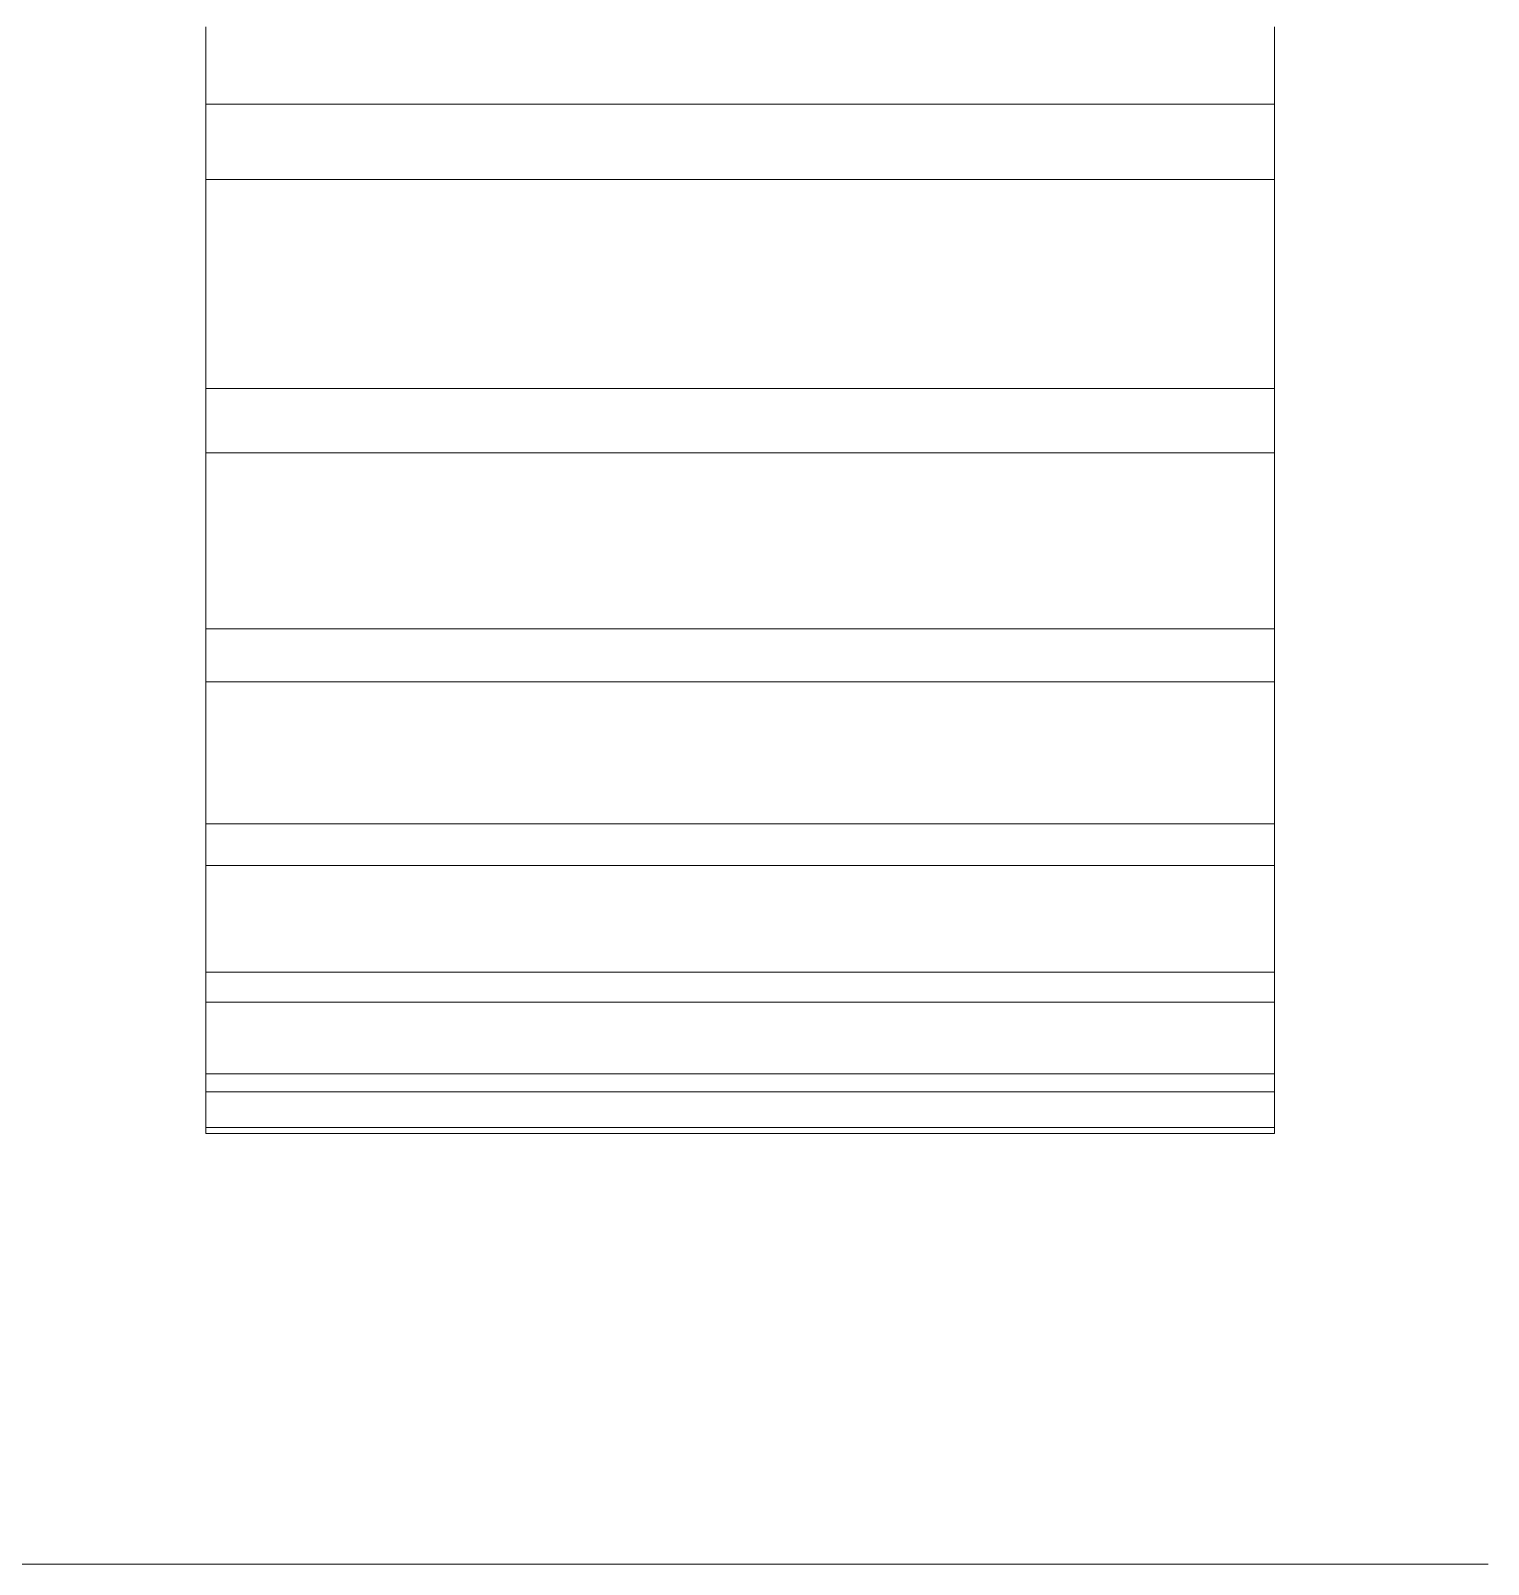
# Model space of a CAD drawing. Header units: millimetres. Extents: x 278858 to 279223, y 218711 to 219074.
# Drawn here: x 279169.31 to 279176.13, y 218926.83 to 218934.01 of the extents above; entities that cross this region are included whole.
import ezdxf

# ---------------------------------------------------------------- set-up
doc = ezdxf.new("R2010")
doc.units = ezdxf.units.MM
doc.header["$LTSCALE"] = 2
doc.layers.add('AM_9', color=251, linetype='Continuous', lineweight=15)

msp = doc.modelspace()

# ---------------------------------------------------------------- linework, layer by layer
at = {"layer": 'AM_9'}
for p, q in [((279170.1308, 218933.9644), (279170.1308, 218934.0234)), ((279175.1308, 218934.0234), (279175.1308, 218933.9644)), ((279170.1308, 218933.9048), (279170.1308, 218933.9644)), ((279170.1308, 218933.8448), (279170.1308, 218933.9048)), ((279175.1308, 218933.9644), (279175.1308, 218933.9048)), ((279175.1308, 218933.9048), (279175.1308, 218933.8448)), ((279170.1308, 218933.7842), (279170.1308, 218933.8448)), ((279175.1308, 218933.8448), (279175.1308, 218933.7842)), ((279170.1308, 218933.7232), (279170.1308, 218933.7842)), ((279175.1308, 218933.7842), (279175.1308, 218933.7232)), ((279170.1308, 218933.6616), (279170.1308, 218933.7232)), ((279175.1308, 218933.7232), (279175.1308, 218933.6616)), ((279170.1308, 218933.6616), (279170.1308, 218933.3094)), ((279170.1308, 218933.6616), (279175.1308, 218933.6616)), ((279175.1308, 218933.3094), (279175.1308, 218933.6616)), ((279170.1308, 218933.2574), (279170.1308, 218933.3094)), ((279170.1308, 218933.3094), (279175.1308, 218933.3094)), ((279170.1308, 218933.2032), (279170.1308, 218933.2574)), ((279175.1308, 218933.3094), (279175.1308, 218933.2574)), ((279175.1308, 218933.2574), (279175.1308, 218933.2032)), ((279170.1308, 218933.1485), (279170.1308, 218933.2032)), ((279175.1308, 218933.2032), (279175.1308, 218933.1485)), ((279170.1308, 218933.0933), (279170.1308, 218933.1485)), ((279175.1308, 218933.1485), (279175.1308, 218933.0933)), ((279170.1308, 218933.0375), (279170.1308, 218933.0933)), ((279170.1308, 218932.9813), (279170.1308, 218933.0375)), ((279175.1308, 218933.0933), (279175.1308, 218933.0375)), ((279175.1308, 218933.0375), (279175.1308, 218932.9813)), ((279170.1308, 218932.9246), (279170.1308, 218932.9813)), ((279175.1308, 218932.9813), (279175.1308, 218932.9246)), ((279170.1308, 218932.8674), (279170.1308, 218932.9246)), ((279175.1308, 218932.9246), (279175.1308, 218932.8674)), ((279170.1308, 218932.8097), (279170.1308, 218932.8674)), ((279175.1308, 218932.8674), (279175.1308, 218932.8097)), ((279170.1308, 218932.7515), (279170.1308, 218932.8097)), ((279170.1308, 218932.6928), (279170.1308, 218932.7515)), ((279175.1308, 218932.8097), (279175.1308, 218932.7515)), ((279175.1308, 218932.7515), (279175.1308, 218932.6928)), ((279170.1308, 218932.6335), (279170.1308, 218932.6928)), ((279175.1308, 218932.6928), (279175.1308, 218932.6335)), ((279170.1308, 218932.5738), (279170.1308, 218932.6335)), ((279175.1308, 218932.6335), (279175.1308, 218932.5738)), ((279170.1308, 218932.5137), (279170.1308, 218932.5738)), ((279175.1308, 218932.5738), (279175.1308, 218932.5137)), ((279170.1308, 218932.453), (279170.1308, 218932.5137)), ((279175.1308, 218932.5137), (279175.1308, 218932.453)), ((279170.1308, 218932.3918), (279170.1308, 218932.453)), ((279170.1308, 218932.3301), (279170.1308, 218932.3918)), ((279175.1308, 218932.453), (279175.1308, 218932.3918)), ((279175.1308, 218932.3918), (279175.1308, 218932.3301)), ((279170.1308, 218932.3301), (279170.1308, 218932.0291)), ((279170.1308, 218932.3301), (279175.1308, 218932.3301)), ((279175.1308, 218932.0291), (279175.1308, 218932.3301)), ((279170.1308, 218932.0227), (279170.1308, 218932.0291)), ((279170.1308, 218932.0291), (279175.1308, 218932.0291)), ((279170.1308, 218931.9675), (279170.1308, 218932.0227)), ((279170.1308, 218931.9118), (279170.1308, 218931.9675)), ((279175.1308, 218932.0291), (279175.1308, 218932.0227)), ((279175.1308, 218932.0227), (279175.1308, 218931.9675)), ((279175.1308, 218931.9675), (279175.1308, 218931.9118)), ((279170.1308, 218931.8556), (279170.1308, 218931.9118)), ((279175.1308, 218931.9118), (279175.1308, 218931.8556)), ((279170.1308, 218931.7989), (279170.1308, 218931.8556)), ((279175.1308, 218931.8556), (279175.1308, 218931.7989)), ((279170.1308, 218931.7418), (279170.1308, 218931.7989)), ((279175.1308, 218931.7989), (279175.1308, 218931.7418)), ((279170.1308, 218931.6841), (279170.1308, 218931.7418)), ((279170.1308, 218931.626), (279170.1308, 218931.6841)), ((279175.1308, 218931.7418), (279175.1308, 218931.6841)), ((279175.1308, 218931.6841), (279175.1308, 218931.626)), ((279170.1308, 218931.5674), (279170.1308, 218931.626)), ((279175.1308, 218931.626), (279175.1308, 218931.5674)), ((279170.1308, 218931.5083), (279170.1308, 218931.5674)), ((279175.1308, 218931.5674), (279175.1308, 218931.5083)), ((279170.1308, 218931.4487), (279170.1308, 218931.5083)), ((279175.1308, 218931.5083), (279175.1308, 218931.4487)), ((279170.1308, 218931.3887), (279170.1308, 218931.4487)), ((279170.1308, 218931.3281), (279170.1308, 218931.3887)), ((279175.1308, 218931.4487), (279175.1308, 218931.3887)), ((279175.1308, 218931.3887), (279175.1308, 218931.3281)), ((279170.1308, 218931.2671), (279170.1308, 218931.3281)), ((279175.1308, 218931.3281), (279175.1308, 218931.2671)), ((279170.1308, 218931.2056), (279170.1308, 218931.2671)), ((279175.1308, 218931.2671), (279175.1308, 218931.2056)), ((279170.1308, 218931.2056), (279170.1308, 218930.9573)), ((279170.1308, 218931.2056), (279175.1308, 218931.2056)), ((279175.1308, 218930.9573), (279175.1308, 218931.2056)), ((279170.1308, 218930.9392), (279170.1308, 218930.9573)), ((279170.1308, 218930.9573), (279175.1308, 218930.9573)), ((279175.1308, 218930.9573), (279175.1308, 218930.9392)), ((279170.1308, 218930.8829), (279170.1308, 218930.9392)), ((279170.1308, 218930.826), (279170.1308, 218930.8829)), ((279175.1308, 218930.9392), (279175.1308, 218930.8829)), ((279175.1308, 218930.8829), (279175.1308, 218930.826)), ((279170.1308, 218930.7687), (279170.1308, 218930.826)), ((279175.1308, 218930.826), (279175.1308, 218930.7687)), ((279170.1308, 218930.711), (279170.1308, 218930.7687)), ((279175.1308, 218930.7687), (279175.1308, 218930.711)), ((279170.1308, 218930.6528), (279170.1308, 218930.711)), ((279175.1308, 218930.711), (279175.1308, 218930.6528)), ((279170.1308, 218930.5941), (279170.1308, 218930.6528)), ((279175.1308, 218930.6528), (279175.1308, 218930.5941)), ((279170.1308, 218930.5349), (279170.1308, 218930.5941)), ((279170.1308, 218930.4753), (279170.1308, 218930.5349)), ((279175.1308, 218930.5941), (279175.1308, 218930.5349)), ((279175.1308, 218930.5349), (279175.1308, 218930.4753)), ((279170.1308, 218930.4152), (279170.1308, 218930.4753)), ((279175.1308, 218930.4753), (279175.1308, 218930.4152)), ((279170.1308, 218930.3547), (279170.1308, 218930.4152)), ((279175.1308, 218930.4152), (279175.1308, 218930.3547)), ((279170.1308, 218930.2937), (279170.1308, 218930.3547)), ((279175.1308, 218930.3547), (279175.1308, 218930.2937)), ((279170.1308, 218930.2937), (279170.1308, 218930.0993)), ((279170.1308, 218930.2937), (279175.1308, 218930.2937)), ((279175.1308, 218930.0993), (279175.1308, 218930.2937)), ((279170.1308, 218930.068), (279170.1308, 218930.0993)), ((279170.1308, 218930.0993), (279175.1308, 218930.0993)), ((279175.1308, 218930.0993), (279175.1308, 218930.068)), ((279170.1308, 218930.0109), (279170.1308, 218930.068)), ((279175.1308, 218930.068), (279175.1308, 218930.0109)), ((279170.1308, 218929.9534), (279170.1308, 218930.0109)), ((279170.1308, 218929.8954), (279170.1308, 218929.9534)), ((279175.1308, 218930.0109), (279175.1308, 218929.9534)), ((279175.1308, 218929.9534), (279175.1308, 218929.8954)), ((279170.1308, 218929.8369), (279170.1308, 218929.8954)), ((279175.1308, 218929.8954), (279175.1308, 218929.8369)), ((279170.1308, 218929.778), (279170.1308, 218929.8369)), ((279175.1308, 218929.8369), (279175.1308, 218929.778)), ((279170.1308, 218929.7187), (279170.1308, 218929.778)), ((279175.1308, 218929.778), (279175.1308, 218929.7187)), ((279170.1308, 218929.659), (279170.1308, 218929.7187)), ((279175.1308, 218929.7187), (279175.1308, 218929.659)), ((279170.1308, 218929.5988), (279170.1308, 218929.659)), ((279170.1308, 218929.5988), (279170.1308, 218929.4592)), ((279170.1308, 218929.5988), (279175.1308, 218929.5988)), ((279175.1308, 218929.659), (279175.1308, 218929.5988)), ((279175.1308, 218929.4592), (279175.1308, 218929.5988)), ((279170.1308, 218929.4156), (279170.1308, 218929.4592)), ((279170.1308, 218929.4592), (279175.1308, 218929.4592)), ((279175.1308, 218929.4592), (279175.1308, 218929.4156)), ((279170.1308, 218929.3581), (279170.1308, 218929.4156)), ((279175.1308, 218929.4156), (279175.1308, 218929.3581)), ((279170.1308, 218929.3003), (279170.1308, 218929.3581)), ((279175.1308, 218929.3581), (279175.1308, 218929.3003)), ((279170.1308, 218929.242), (279170.1308, 218929.3003)), ((279170.1308, 218929.1833), (279170.1308, 218929.242)), ((279175.1308, 218929.3003), (279175.1308, 218929.242)), ((279175.1308, 218929.242), (279175.1308, 218929.1833)), ((279170.1308, 218929.1242), (279170.1308, 218929.1833)), ((279175.1308, 218929.1833), (279175.1308, 218929.1242)), ((279170.1308, 218929.1242), (279170.1308, 218929.0402)), ((279170.1308, 218929.1242), (279175.1308, 218929.1242)), ((279175.1308, 218929.0402), (279175.1308, 218929.1242)), ((279170.1308, 218928.9873), (279170.1308, 218929.0402)), ((279170.1308, 218929.0402), (279175.1308, 218929.0402)), ((279175.1308, 218929.0402), (279175.1308, 218928.9873)), ((279170.1308, 218928.93), (279170.1308, 218928.9873)), ((279175.1308, 218928.9873), (279175.1308, 218928.93)), ((279170.1308, 218928.8722), (279170.1308, 218928.93)), ((279175.1308, 218928.93), (279175.1308, 218928.8722)), ((279170.1308, 218928.8722), (279170.1308, 218928.8442)), ((279170.1308, 218928.8722), (279175.1308, 218928.8722)), ((279170.1308, 218928.8442), (279175.1308, 218928.8442)), ((279175.1308, 218928.8442), (279175.1308, 218928.8722)), ((279176.1308, 218926.8284), (279169.1308, 218926.8284))]:
    msp.add_line(p, q, dxfattribs=at)

doc.saveas('drawing.dxf')
